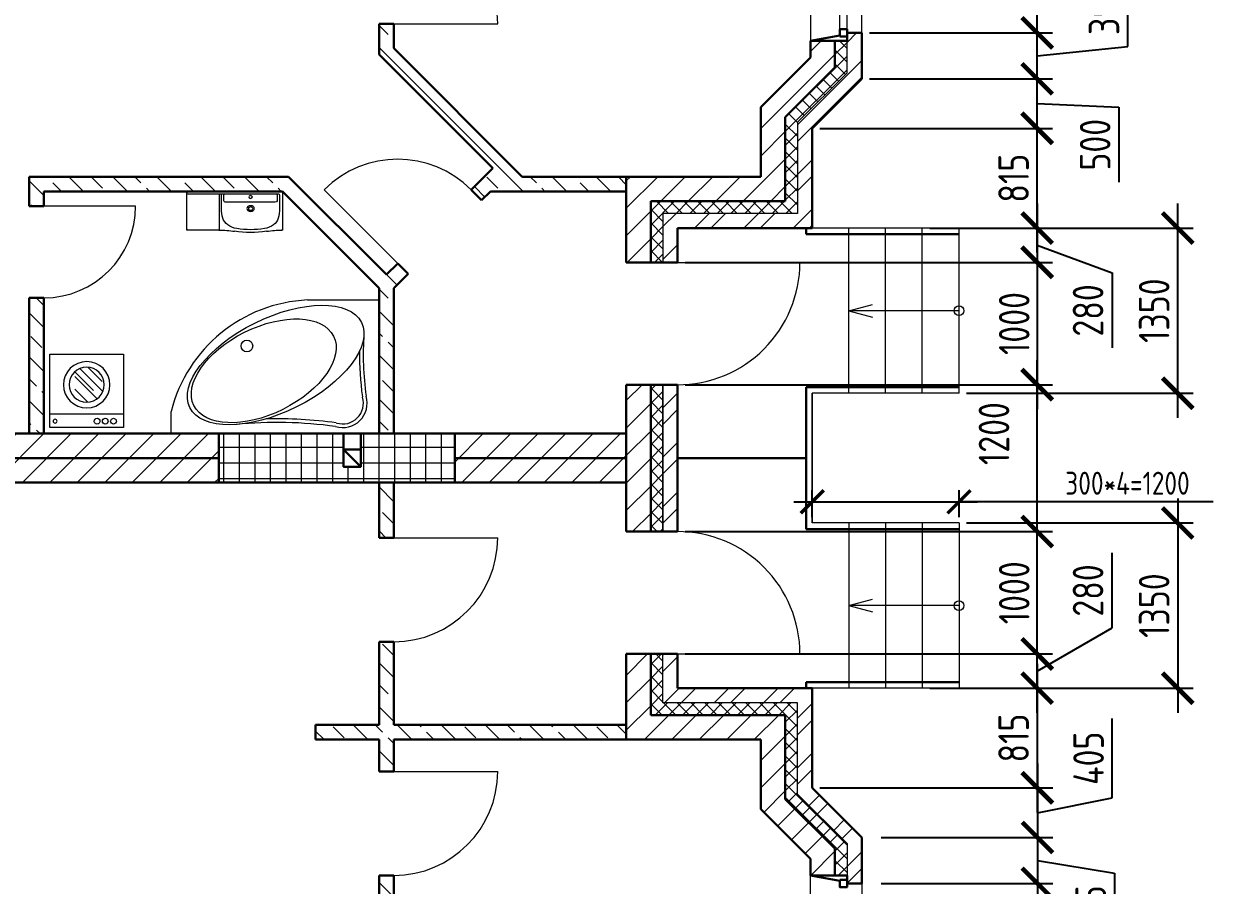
# Model space of a CAD drawing. Header units: millimetres. Extents: x -56498 to 234605, y -296269 to -29969.
# Drawn here: x 90058 to 99780, y -103400 to -96361 of the extents above; entities that cross this region are included whole.
import ezdxf

# ---------------------------------------------------------------- set-up
doc = ezdxf.new("R2010")
doc.units = ezdxf.units.MM
doc.header["$LTSCALE"] = 100
doc.header["$PDMODE"] = 35
for name, color, linetype, lineweight in [('0.3', 7, 'Continuous', 30), ('Розміри 0.09', 5, 'Continuous', 9), ('Сантехника', 3, 'Continuous', 25), ('Сантехніка 0.18', 92, 'Continuous', 18), ('Тонкі 0.18', 142, 'Continuous', 18), ('Штрихування 0.09', 253, 'Continuous', 9)]:
    doc.layers.add(name, color=color, linetype=linetype, lineweight=lineweight)
doc.styles.add('GOST 2.304', font='CS_Gost2304.shx')
doc.dimstyles.new('SPDS', dxfattribs={"dimscale": 100, "dimtxt": 2.5, "dimasz": 2.5, "dimexe": 1.25, "dimexo": 0.625, "dimtad": 1, "dimrnd": 0.001, "dimtxsty": 'GOST 2.304', "dimblk": 'ARCHTICK', "dimcen": 2.5, "dimdle": 2, "dimadec": 0, "dimazin": 2, "dimtfac": 0.75, "dimtmove": 1, "dimatfit": 3, "dimfxl": 0, "dimtolj": 1, "dimarcsym": 0})

# ---------------------------------------------------------------- blocks, each defined once
blk = doc.blocks.new('_ArchTick')
at = {"color": 0, "linetype": 'ByBlock', "const_width": 0.15}
blk.add_lwpolyline([(-0.5, -0.5), (0.5, 0.5)], dxfattribs=at)
blk = doc.blocks.new('*D81')
at = {"layer": 'Defpoints', "color": 0, "transparency": 16777216}
for p in [(97702.3, -100440.4), (97702.3, -101790.4), (99490.2, -101790.4)]:
    blk.add_point(p, dxfattribs=at)
at = {"layer": 'Розміри 0.09', "color": 0, "lineweight": -2, "transparency": 16777216}
for p, q in [((99490.2, -100240.4), (99490.2, -101990.4)), ((97764.8, -100440.4), (99615.2, -100440.4)), ((97764.8, -101790.4), (99615.2, -101790.4))]:
    blk.add_line(p, q, dxfattribs=at)
at = {"layer": 'Розміри 0.09', "color": 0, "lineweight": -2, "transparency": 16777216, "xscale": 250, "yscale": 250, "zscale": 250}
for p, rotation in [((99490.2, -100440.4), 90), ((99490.2, -101790.4), 270)]:
    blk.add_blockref('_ArchTick', p, dxfattribs=dict(at, rotation=rotation))
at = {"layer": 'Розміри 0.09', "color": 0, "transparency": 16777216, "insert": (99297.5, -101115.4), "char_height": 250, "attachment_point": 5, "rotation": 90, "style": 'GOST 2.304'}
blk.add_mtext('\\A1;1350', dxfattribs=at)
blk = doc.blocks.new('*D82')
at = {"layer": 'Defpoints', "color": 0, "transparency": 16777216}
for p in [(97002.3, -103385.4), (96907.3, -104835.4), (98343.4, -104835.4)]:
    blk.add_point(p, dxfattribs=at)
at = {"layer": 'Розміри 0.09', "color": 0, "lineweight": -2, "transparency": 16777216}
for p, q in [((98343.4, -103185.4), (98343.4, -105035.4)), ((97064.8, -103385.4), (98468.4, -103385.4)), ((96969.8, -104835.4), (98468.4, -104835.4))]:
    blk.add_line(p, q, dxfattribs=at)
at = {"layer": 'Розміри 0.09', "color": 0, "lineweight": -2, "transparency": 16777216, "xscale": 250, "yscale": 250, "zscale": 250}
for p, rotation in [((98343.4, -103385.4), 90), ((98343.4, -104835.4), 270)]:
    blk.add_blockref('_ArchTick', p, dxfattribs=dict(at, rotation=rotation))
at = {"layer": 'Розміри 0.09', "color": 0, "transparency": 16777216, "insert": (98150.7, -104110.4), "char_height": 250, "attachment_point": 5, "rotation": 90, "style": 'GOST 2.304'}
blk.add_mtext('\\A1;1450', dxfattribs=at)
blk = doc.blocks.new('*D83')
at = {"layer": 'Defpoints', "color": 0, "transparency": 16777216}
for p in [(97402.3, -101790.4), (96502.3, -102605.4), (98341.3, -102605.4)]:
    blk.add_point(p, dxfattribs=at)
at = {"layer": 'Розміри 0.09', "color": 0, "lineweight": -2, "transparency": 16777216}
for p, q in [((98341.3, -101590.4), (98341.3, -102805.4)), ((97464.8, -101790.4), (98466.3, -101790.4)), ((96564.8, -102605.4), (98466.3, -102605.4))]:
    blk.add_line(p, q, dxfattribs=at)
at = {"layer": 'Розміри 0.09', "color": 0, "lineweight": -2, "transparency": 16777216, "xscale": 250, "yscale": 250, "zscale": 250}
for p, rotation in [((98341.3, -101790.4), 90), ((98341.3, -102605.4), 270)]:
    blk.add_blockref('_ArchTick', p, dxfattribs=dict(at, rotation=rotation))
at = {"layer": 'Розміри 0.09', "color": 0, "transparency": 16777216, "insert": (98148.6, -102197.9), "char_height": 250, "attachment_point": 5, "rotation": 90, "style": 'GOST 2.304'}
blk.add_mtext('\\A1;815', dxfattribs=at)
blk = doc.blocks.new('*D84')
at = {"layer": 'Defpoints', "color": 0, "transparency": 16777216}
for p in [(96502.3, -102605.4), (97002.3, -103010.4), (98343.4, -103010.4)]:
    blk.add_point(p, dxfattribs=at)
at = {"layer": 'Розміри 0.09', "color": 0, "lineweight": -2, "transparency": 16777216}
for p, q in [((98954.3, -102687), (98954.3, -102039.2)), ((98343.4, -102405.4), (98343.4, -103210.4)), ((96564.8, -102605.4), (98468.4, -102605.4)), ((98343.4, -102807.9), (98954.3, -102687)), ((97064.8, -103010.4), (98468.4, -103010.4))]:
    blk.add_line(p, q, dxfattribs=at)
at = {"layer": 'Розміри 0.09', "color": 0, "lineweight": -2, "transparency": 16777216, "xscale": 250, "yscale": 250, "zscale": 250}
for p, rotation in [((98343.4, -102605.4), 90), ((98343.4, -103010.4), 270)]:
    blk.add_blockref('_ArchTick', p, dxfattribs=dict(at, rotation=rotation))
at = {"layer": 'Розміри 0.09', "color": 0, "transparency": 16777216, "insert": (98761.6, -102363.1), "char_height": 250, "attachment_point": 5, "rotation": 90, "style": 'GOST 2.304'}
blk.add_mtext('\\A1;405', dxfattribs=at)
blk = doc.blocks.new('*D85')
at = {"layer": 'Defpoints', "color": 0, "transparency": 16777216}
for p in [(97002.3, -103010.4), (97002.3, -103385.4), (98343.4, -103385.4)]:
    blk.add_point(p, dxfattribs=at)
at = {"layer": 'Розміри 0.09', "color": 0, "lineweight": -2, "transparency": 16777216}
for p, q in [((98343.4, -102810.4), (98343.4, -103585.4)), ((97064.8, -103010.4), (98468.4, -103010.4)), ((98343.4, -103197.9), (98972.2, -103301.1)), ((98972.2, -103301.1), (98972.2, -103930.3)), ((97064.8, -103385.4), (98468.4, -103385.4))]:
    blk.add_line(p, q, dxfattribs=at)
at = {"layer": 'Розміри 0.09', "color": 0, "lineweight": -2, "transparency": 16777216, "xscale": 250, "yscale": 250, "zscale": 250}
for p, rotation in [((98343.4, -103010.4), 90), ((98343.4, -103385.4), 270)]:
    blk.add_blockref('_ArchTick', p, dxfattribs=dict(at, rotation=rotation))
at = {"layer": 'Розміри 0.09', "color": 0, "transparency": 16777216, "insert": (98779.5, -103615.7), "char_height": 250, "attachment_point": 5, "rotation": 90, "style": 'GOST 2.304'}
blk.add_mtext('\\A1;375', dxfattribs=at)
blk = doc.blocks.new('*D90')
at = {"layer": 'Defpoints', "color": 0, "transparency": 16777216}
for p in [(95402.3, -101510.4), (98341.3, -101510.4), (97402.3, -101790.4)]:
    blk.add_point(p, dxfattribs=at)
at = {"layer": 'Розміри 0.09', "color": 0, "lineweight": -2, "transparency": 16777216}
for p, q in [((98954.3, -101298), (98954.3, -100685.5)), ((98341.3, -101650.4), (98954.3, -101298)), ((98341.3, -101990.4), (98341.3, -101310.4)), ((95464.8, -101510.4), (98466.3, -101510.4)), ((97464.8, -101790.4), (98466.3, -101790.4))]:
    blk.add_line(p, q, dxfattribs=at)
at = {"layer": 'Розміри 0.09', "color": 0, "lineweight": -2, "transparency": 16777216, "xscale": 250, "yscale": 250, "zscale": 250}
for p, rotation in [((98341.3, -101510.4), 90), ((98341.3, -101790.4), 270)]:
    blk.add_blockref('_ArchTick', p, dxfattribs=dict(at, rotation=rotation))
at = {"layer": 'Розміри 0.09', "color": 0, "transparency": 16777216, "insert": (98757.1, -100991.7), "char_height": 250, "attachment_point": 5, "rotation": 90, "style": 'GOST 2.304'}
blk.add_mtext('\\A1;280', dxfattribs=at)
blk = doc.blocks.new('*D91')
at = {"layer": 'Defpoints', "color": 0, "transparency": 16777216}
for p in [(95402.3, -100510.4), (98341.3, -100510.4), (95402.3, -101510.4)]:
    blk.add_point(p, dxfattribs=at)
at = {"layer": 'Розміри 0.09', "color": 0, "lineweight": -2, "transparency": 16777216}
for p, q in [((98341.3, -101710.4), (98341.3, -100310.4)), ((95464.8, -100510.4), (98466.3, -100510.4)), ((95464.8, -101510.4), (98466.3, -101510.4))]:
    blk.add_line(p, q, dxfattribs=at)
at = {"layer": 'Розміри 0.09', "color": 0, "lineweight": -2, "transparency": 16777216, "xscale": 250, "yscale": 250, "zscale": 250}
for p, rotation in [((98341.3, -100510.4), 90), ((98341.3, -101510.4), 270)]:
    blk.add_blockref('_ArchTick', p, dxfattribs=dict(at, rotation=rotation))
at = {"layer": 'Розміри 0.09', "color": 0, "transparency": 16777216, "insert": (98153.8, -101010.4), "char_height": 250, "attachment_point": 5, "rotation": 90, "style": 'GOST 2.304'}
blk.add_mtext('\\A1;1000', dxfattribs=at)
blk = doc.blocks.new('*D92')
at = {"layer": 'Defpoints', "color": 0, "transparency": 16777216}
for p in [(95402.3, -99310.4), (98341.3, -99310.4), (95402.3, -100510.4)]:
    blk.add_point(p, dxfattribs=at)
at = {"layer": 'Розміри 0.09', "color": 0, "lineweight": -2, "transparency": 16777216}
for p, q in [((98341.3, -100710.4), (98341.3, -99110.4)), ((95464.8, -99310.4), (98466.3, -99310.4)), ((95464.8, -100510.4), (98466.3, -100510.4))]:
    blk.add_line(p, q, dxfattribs=at)
at = {"layer": 'Розміри 0.09', "color": 0, "lineweight": -2, "transparency": 16777216, "xscale": 250, "yscale": 250, "zscale": 250}
for p, rotation in [((98341.3, -99310.4), 90), ((98341.3, -100510.4), 270)]:
    blk.add_blockref('_ArchTick', p, dxfattribs=dict(at, rotation=rotation))
at = {"layer": 'Розміри 0.09', "color": 0, "transparency": 16777216, "insert": (97988.4, -99709.9), "char_height": 250, "attachment_point": 5, "rotation": 90, "style": 'GOST 2.304'}
blk.add_mtext('\\A1;1200', dxfattribs=at)
blk = doc.blocks.new('*D93')
at = {"layer": 'Defpoints', "color": 0, "transparency": 16777216}
for p in [(97702.3, -100267.1), (96502.3, -100440.4), (97702.3, -100440.4)]:
    blk.add_point(p, dxfattribs=at)
at = {"layer": 'Розміри 0.09', "color": 0, "lineweight": -2, "transparency": 16777216}
for p, q in [((96502.3, -100393.5), (96502.3, -100173.4)), ((97702.3, -100393.5), (97702.3, -100173.4)), ((96352.3, -100267.1), (97852.3, -100267.1)), ((99780.1, -100267.1), (97702.3, -100267.1))]:
    blk.add_line(p, q, dxfattribs=at)
at = {"layer": 'Розміри 0.09', "color": 0, "lineweight": -2, "transparency": 16777216, "xscale": 187.5, "yscale": 187.5, "zscale": 187.5, "rotation": 180}
blk.add_blockref('_ArchTick', (96502.3, -100267.1), dxfattribs=at)
at = {"layer": 'Розміри 0.09', "color": 0, "lineweight": -2, "transparency": 16777216, "xscale": 187.5, "yscale": 187.5, "zscale": 187.5}
blk.add_blockref('_ArchTick', (97702.3, -100267.1), dxfattribs=at)
at = {"layer": 'Розміри 0.09', "color": 0, "transparency": 16777216, "insert": (99079.4, -100115.3), "char_height": 187.5, "attachment_point": 5, "style": 'GOST 2.304'}
blk.add_mtext('\\A1;300*4=1200', dxfattribs=at)
blk = doc.blocks.new('*D94')
at = {"layer": 'Defpoints', "color": 0, "transparency": 16777216}
for p in [(97702.3, -98030.4), (99490.2, -98030.4), (97702.3, -99380.4)]:
    blk.add_point(p, dxfattribs=at)
at = {"layer": 'Розміри 0.09', "color": 0, "lineweight": -2, "transparency": 16777216}
for p, q in [((99490.2, -99580.4), (99490.2, -97830.4)), ((97764.8, -98030.4), (99615.2, -98030.4)), ((97764.8, -99380.4), (99615.2, -99380.4))]:
    blk.add_line(p, q, dxfattribs=at)
at = {"layer": 'Розміри 0.09', "color": 0, "lineweight": -2, "transparency": 16777216, "xscale": 250, "yscale": 250, "zscale": 250}
for p, rotation in [((99490.2, -98030.4), 90), ((99490.2, -99380.4), 270)]:
    blk.add_blockref('_ArchTick', p, dxfattribs=dict(at, rotation=rotation))
at = {"layer": 'Розміри 0.09', "color": 0, "transparency": 16777216, "insert": (99297.5, -98705.4), "char_height": 250, "attachment_point": 5, "rotation": 90, "style": 'GOST 2.304'}
blk.add_mtext('\\A1;1350', dxfattribs=at)
blk = doc.blocks.new('*D95')
at = {"layer": 'Defpoints', "color": 0, "transparency": 16777216}
for p in [(96907.3, -94985.4), (98341.3, -94985.4), (96907.3, -96435.4)]:
    blk.add_point(p, dxfattribs=at)
at = {"layer": 'Розміри 0.09', "color": 0, "lineweight": -2, "transparency": 16777216}
for p, q in [((98341.3, -96635.4), (98341.3, -94785.4)), ((96969.8, -94985.4), (98466.3, -94985.4)), ((96969.8, -96435.4), (98466.3, -96435.4))]:
    blk.add_line(p, q, dxfattribs=at)
at = {"layer": 'Розміри 0.09', "color": 0, "lineweight": -2, "transparency": 16777216, "xscale": 250, "yscale": 250, "zscale": 250}
for p, rotation in [((98341.3, -94985.4), 90), ((98341.3, -96435.4), 270)]:
    blk.add_blockref('_ArchTick', p, dxfattribs=dict(at, rotation=rotation))
at = {"layer": 'Розміри 0.09', "color": 0, "transparency": 16777216, "insert": (98148.6, -95710.4), "char_height": 250, "attachment_point": 5, "rotation": 90, "style": 'GOST 2.304'}
blk.add_mtext('\\A1;1450', dxfattribs=at)
blk = doc.blocks.new('*D96')
at = {"layer": 'Defpoints', "color": 0, "transparency": 16777216}
for p in [(96502.3, -97215.3), (98341.3, -97215.3), (97402.3, -98030.4)]:
    blk.add_point(p, dxfattribs=at)
at = {"layer": 'Розміри 0.09', "color": 0, "lineweight": -2, "transparency": 16777216}
for p, q in [((98341.3, -98230.4), (98341.3, -97015.3)), ((96564.8, -97215.3), (98466.3, -97215.3)), ((97464.8, -98030.4), (98466.3, -98030.4))]:
    blk.add_line(p, q, dxfattribs=at)
at = {"layer": 'Розміри 0.09', "color": 0, "lineweight": -2, "transparency": 16777216, "xscale": 250, "yscale": 250, "zscale": 250}
for p, rotation in [((98341.3, -97215.3), 90), ((98341.3, -98030.4), 270)]:
    blk.add_blockref('_ArchTick', p, dxfattribs=dict(at, rotation=rotation))
at = {"layer": 'Розміри 0.09', "color": 0, "transparency": 16777216, "insert": (98148.6, -97622.8), "char_height": 250, "attachment_point": 5, "rotation": 90, "style": 'GOST 2.304'}
blk.add_mtext('\\A1;815', dxfattribs=at)
blk = doc.blocks.new('*D97')
at = {"layer": 'Defpoints', "color": 0, "transparency": 16777216}
for p in [(96907.3, -96810.3), (98341.3, -96810.3), (96502.3, -97215.3)]:
    blk.add_point(p, dxfattribs=at)
at = {"layer": 'Розміри 0.09', "color": 0, "lineweight": -2, "transparency": 16777216}
for p, q in [((98341.3, -97415.3), (98341.3, -96610.3)), ((96969.8, -96810.3), (98466.3, -96810.3)), ((98341.3, -97012.8), (99008, -97042.9)), ((99008, -97042.9), (99008, -97655.4)), ((96564.8, -97215.3), (98466.3, -97215.3))]:
    blk.add_line(p, q, dxfattribs=at)
at = {"layer": 'Розміри 0.09', "color": 0, "lineweight": -2, "transparency": 16777216, "xscale": 250, "yscale": 250, "zscale": 250}
for p, rotation in [((98341.3, -96810.3), 90), ((98341.3, -97215.3), 270)]:
    blk.add_blockref('_ArchTick', p, dxfattribs=dict(at, rotation=rotation))
at = {"layer": 'Розміри 0.09', "color": 0, "transparency": 16777216, "insert": (98815.3, -97349.2), "char_height": 250, "attachment_point": 5, "rotation": 90, "style": 'GOST 2.304'}
blk.add_mtext('\\A1;500', dxfattribs=at)
blk = doc.blocks.new('*D98')
at = {"layer": 'Defpoints', "color": 0, "transparency": 16777216}
for p in [(96907.3, -96435.4), (98341.3, -96435.4), (96907.3, -96810.3)]:
    blk.add_point(p, dxfattribs=at)
at = {"layer": 'Розміри 0.09', "color": 0, "lineweight": -2, "transparency": 16777216}
for p, q in [((99082.5, -96545.1), (99082.5, -95932.6)), ((98341.3, -97010.3), (98341.3, -96235.4)), ((96969.8, -96435.4), (98466.3, -96435.4)), ((98341.3, -96622.8), (99082.5, -96545.1)), ((96969.8, -96810.3), (98466.3, -96810.3))]:
    blk.add_line(p, q, dxfattribs=at)
at = {"layer": 'Розміри 0.09', "color": 0, "lineweight": -2, "transparency": 16777216, "xscale": 250, "yscale": 250, "zscale": 250}
for p, rotation in [((98341.3, -96435.4), 90), ((98341.3, -96810.3), 270)]:
    blk.add_blockref('_ArchTick', p, dxfattribs=dict(at, rotation=rotation))
at = {"layer": 'Розміри 0.09', "color": 0, "transparency": 16777216, "insert": (98887.8, -96238.8), "char_height": 250, "attachment_point": 5, "rotation": 90, "style": 'GOST 2.304'}
blk.add_mtext('\\A1;390', dxfattribs=at)
blk = doc.blocks.new('*D103')
at = {"layer": 'Defpoints', "color": 0, "transparency": 16777216}
for p in [(97402.3, -98030.4), (95402.3, -98310.4), (98341.3, -98310.4)]:
    blk.add_point(p, dxfattribs=at)
at = {"layer": 'Розміри 0.09', "color": 0, "lineweight": -2, "transparency": 16777216}
for p, q in [((98341.3, -97830.4), (98341.3, -98510.4)), ((97464.8, -98030.4), (98466.3, -98030.4)), ((98341.3, -98170.4), (98954.3, -98396.8)), ((95464.8, -98310.4), (98466.3, -98310.4)), ((98954.3, -98396.8), (98954.3, -99009.3))]:
    blk.add_line(p, q, dxfattribs=at)
at = {"layer": 'Розміри 0.09', "color": 0, "lineweight": -2, "transparency": 16777216, "xscale": 250, "yscale": 250, "zscale": 250}
for p, rotation in [((98341.3, -98030.4), 90), ((98341.3, -98310.4), 270)]:
    blk.add_blockref('_ArchTick', p, dxfattribs=dict(at, rotation=rotation))
at = {"layer": 'Розміри 0.09', "color": 0, "transparency": 16777216, "insert": (98757.1, -98703.1), "char_height": 250, "attachment_point": 5, "rotation": 90, "style": 'GOST 2.304'}
blk.add_mtext('\\A1;280', dxfattribs=at)
blk = doc.blocks.new('*D104')
at = {"layer": 'Defpoints', "color": 0, "transparency": 16777216}
for p in [(95402.3, -98310.4), (95402.3, -99310.4), (98341.3, -99310.4)]:
    blk.add_point(p, dxfattribs=at)
at = {"layer": 'Розміри 0.09', "color": 0, "lineweight": -2, "transparency": 16777216}
for p, q in [((98341.3, -98110.4), (98341.3, -99510.4)), ((95464.8, -98310.4), (98466.3, -98310.4)), ((95464.8, -99310.4), (98466.3, -99310.4))]:
    blk.add_line(p, q, dxfattribs=at)
at = {"layer": 'Розміри 0.09', "color": 0, "lineweight": -2, "transparency": 16777216, "xscale": 250, "yscale": 250, "zscale": 250}
for p, rotation in [((98341.3, -98310.4), 90), ((98341.3, -99310.4), 270)]:
    blk.add_blockref('_ArchTick', p, dxfattribs=dict(at, rotation=rotation))
at = {"layer": 'Розміри 0.09', "color": 0, "transparency": 16777216, "insert": (98153.8, -98810.4), "char_height": 250, "attachment_point": 5, "rotation": 90, "style": 'GOST 2.304'}
blk.add_mtext('\\A1;1000', dxfattribs=at)
blk = doc.blocks.new('s_riho')
for p, q in [((0, 1400), (0, 0)), ((0, 1400), (150, 1400)), ((900, 481.2), (900, 0)), ((0, 0), (900, 0))]:
    blk.add_line(p, q)
blk.add_circle((590, 890), 39.5)
for centre, radius, start, end in [((-94.5, 435), 995.5, 2.66113, 75.7857), ((-2691.1, 682.6), 2766.5, 351.90597, 5.80621), ((-2691.1, 682.6), 2791.5, 351.90597, 1.5857), ((204.5, 244.6), 164, 162.7961, 286.89884), ((204.5, 244.6), 139, 162.7961, 286.89884), ((529.8, -1945), 2076.6, 89.24614, 97.77654), ((529.8, -1945), 2051.6, 86.02724, 97.77654)]:
    blk.add_arc(centre, radius, start, end)
for centre, major_axis, ratio in [((462.1, 696), (287.1, -577.6), 0.488372), ((422.9, 776.3), (233.7, -470.1), 0.552381)]:
    blk.add_ellipse(centre, major_axis=major_axis, ratio=ratio)
blk = doc.blocks.new('s_09')
at = {"color": 0, "lineweight": 0}
for p, q in [((-389, -0.2), (389, 0.2)), ((-389, -0.2), (389, 0.2)), ((-391, -311.7), (-391.2, -1.9)), ((-391, -311.7), (-391.2, -1.9)), ((-386.8, -17.8), (359, -17.4)), ((-126, -17.7), (-125.9, -309.9)), ((-106.8, -137.1), (-106.9, -24.2)), ((-86.9, -73.7), (-86.9, -24.2)), ((332.1, -85.1), (-71.2, -85.4)), ((347.7, -23.9), (347.8, -73.4)), ((367.7, -23.9), (367.8, -136.8)), ((391.2, -1.4), (391.4, -311.3)), ((391.2, -1.4), (391.4, -311.3)), ((-130.2, -313.2), (-388.8, -313.3)), ((-130.2, -313.2), (-388.8, -313.3))]:
    blk.add_line(p, q, dxfattribs=at)
at = {"color": 0, "lineweight": 0, "extrusion": (0, 0, -1)}
for centre, major_axis, start_param, end_param in [((-389, -1.9), (2.17, 0), 3.141593, 4.712389), ((-389, -1.9), (2.17, 0), 3.141593, 4.712389), ((-384.7, -5.1), (2.17, 0), 3.141593, 4.712389), ((-98.2, -24.2), (8.69, 0.01), 3.141593, 4.712389), ((-95.6, -24.2), (8.69, 0.01), -1.570796, 0), ((-71.2, -73.6), (15.6, 0), 1.570796, 3.141593), ((130.4, -42.3), (15.2, 0), 3.141593, 9.424778), ((332.1, -73.4), (15.6, 0), 0, 1.570796), ((356.4, -23.9), (8.69, 0.01), 3.141593, 4.712389), ((359, -23.9), (8.69, 0.01), 4.712389, 6.283185), ((393.2, -136.8), (500, 0.3), 2.930161, 3.141593), ((130.5, -136.9), (30.4, 0), 3.141593, 9.424778), ((130.5, -136.9), (17.4, 0), 3.141593, 9.424778), ((-132.2, -137.1), (500, 0.3), 0, 0.211432), ((48.2, -192.5), (147.2, 0.1), 1.78252, 2.930161), ((212.8, -192.4), (147.2, 0.1), 0.211432, 1.359073), ((-388.8, -311.7), (2.17, 0), 1.570796, 3.141593), ((-388.8, -311.7), (2.17, 0), 1.570796, 3.141593), ((-384.5, -308.5), (2.17, 0), 1.570796, 3.141593), ((-129.9, -807.3), (658.5, 0.4), -1.570796, -1.371459), ((-129.9, -807.3), (658.5, 0.4), -1.570796, -1.371459), ((130.3, 161.5), (658.5, 0.4), 1.371459, 1.770134), ((130.3, 161.5), (658.5, 0.4), 1.371459, 1.770134), ((130.3, 94.8), (538.7, 0.3), 1.359073, 1.78252), ((391.7, -807), (658.5, 0.4), 4.513052, 4.7091), ((391.7, -807), (658.5, 0.4), 4.513052, 4.7091), ((384.9, -308), (2.17, 0), 0, 1.560992), ((389.2, -311.3), (2.17, 0), 0, 1.567507), ((389.2, -311.3), (2.17, 0), 0, 1.567507)]:
    blk.add_ellipse(centre, major_axis=major_axis, ratio=0.750374, start_param=start_param, end_param=end_param, dxfattribs=at)
blk = doc.blocks.new('s_50')
at = {"ltscale": 600}
for p, q in [((600, 0), (0, 0)), ((0, 0), (0, -600)), ((491.2, -600), (491.2, 0)), ((600, -600), (600, 0)), ((305.3, -431.8), (118.2, -244.8)), ((296.9, -355.6), (144.7, -203.4)), ((364.8, -385.3), (183.3, -203.8)), ((392.7, -309.3), (287.1, -203.7)), ((224.8, -425.7), (107.4, -308.2)), ((0, -600), (600, -600))]:
    blk.add_line(p, q, dxfattribs=at)
for centre, major_axis, start_param, end_param in [((548, -41.6), (11.2, 11.2), 5.497787, 11.780972), ((250.1, -300), (134, 134), 5.497787, 11.780972), ((250.1, -300), (101.1, 101.1), 5.497787, 11.780972), ((548, -384.8), (-16.6, 16.6), -0.785398, 2.356194), ((548, -384.8), (-16.6, 16.6), 2.356194, 5.497787), ((548, -452.1), (-16.6, 16.6), -0.785398, 2.356194), ((548, -452.1), (16.6, 16.6), 3.926991, 7.068583), ((548, -519.4), (16.6, 16.6), 0.785398, 3.926991), ((548, -519.4), (16.6, 16.6), 3.926991, 7.068583)]:
    blk.add_ellipse(centre, major_axis=major_axis, ratio=1, start_param=start_param, end_param=end_param, dxfattribs=at)

msp = doc.modelspace()

# ---------------------------------------------------------------- hatches: boundary and pattern name
at = {"layer": 'Штрихування 0.09'}
h = msp.add_hatch(dxfattribs=at)
h.set_pattern_fill('ANSI33', color=256, scale=40, angle=90, style=0)
h.paths.add_polyline_path([(93082.289, -93810.359), (92962.289, -93810.359), (92962.289, -95510.876), (93082.289, -95510.876)])
h.paths.add_polyline_path([(93082.289, -96561.17), (93082.289, -96360.876), (92962.289, -96360.876), (92962.289, -96610.876), (93892.03, -97540.617), (93715.254, -97717.394), (93800.107, -97802.247), (93871.995, -97730.359), (94982.29, -97730.359), (94982.29, -97610.359), (94131.477, -97610.359)])
h = msp.add_hatch(dxfattribs=at)
h.set_pattern_fill('ANSI32', color=256, scale=30, style=0)
h.paths.add_polyline_path([(95282.29, -98310.359), (95402.29, -98310.359), (95402.29, -98030.359), (96502.29, -98030.359), (96502.29, -97215.32), (96907.284, -96810.318), (96907.284, -96435.359), (96787.284, -96435.359), (96787.284, -96760.613), (96382.29, -97165.615), (96382.29, -97910.359), (95282.29, -97910.359)])
h = msp.add_hatch(dxfattribs=at)
h.set_pattern_fill('ANSI31', color=256, scale=50, style=0)
h.paths.add_polyline_path([(94982.29, -98310.359), (95182.29, -98310.359), (95182.29, -97810.359), (96282.29, -97810.359), (96282.29, -97124.194), (96687.284, -96719.192), (96687.284, -96500.359), (96487.284, -96500.359), (96487.284, -96636.349), (96082.29, -97041.351), (96082.29, -97610.359), (94982.29, -97610.359)])
h = msp.add_hatch(dxfattribs=at)
h.set_pattern_fill('ANSI37', color=256, scale=25, style=0)
h.paths.add_polyline_path([(95182.29, -98310.359), (95282.29, -98310.359), (95282.29, -97910.359), (96382.29, -97910.359), (96382.29, -97165.615), (96787.284, -96760.613), (96787.284, -96500.359), (96687.284, -96500.359), (96687.284, -96719.192), (96282.29, -97124.194), (96282.29, -97810.359), (95182.29, -97810.359)])
h = msp.add_hatch(dxfattribs=at)
h.set_pattern_fill('ANSI33', color=256, scale=40, angle=90, style=0)
h.paths.add_polyline_path([(92222.289, -97610.359), (90102.29, -97610.359), (90102.29, -97850.359), (90222.29, -97850.359), (90222.29, -97730.359), (92172.583, -97730.359), (92962.289, -98520.064), (92962.289, -99710.359), (93082.289, -99710.359), (93082.289, -98520.064), (93199.066, -98403.288), (93114.213, -98318.435), (93022.289, -98410.359)])
h.paths.add_polyline_path([(90222.29, -98600.359), (90102.29, -98600.359), (90102.29, -99710.359), (90222.29, -99710.359)], flags=17)
h = msp.add_hatch(dxfattribs=at)
h.set_pattern_fill('ANSI31', color=256, scale=50, style=0)
h.paths.add_polyline_path([(85582.29, -97720.359), (85382.29, -97720.359), (85382.29, -98540.359), (85382.29, -98810.359), (85382.29, -99710.359), (84482.29, -99710.359), (84212.29, -99710.359), (83942.29, -99710.359), (83672.29, -99710.359), (83402.29, -99710.359), (83132.29, -99710.359), (82862.29, -99710.359), (81462.29, -99710.359), (81462.29, -99910.359), (85582.29, -99910.359)])
h.paths.add_polyline_path([(85582.29, -99910.359), (81462.29, -99910.359), (81462.29, -100110.359), (85382.29, -100110.359), (85382.29, -101010.359), (85382.29, -101280.359), (85382.29, -102100.329), (85582.29, -102100.329)])
h.paths.add_polyline_path([(91652.29, -99910.359), (91652.29, -99710.359), (85782.29, -99710.359), (85782.29, -97720.359), (85582.29, -97720.359), (85582.29, -99910.359)])
h.paths.add_polyline_path([(91652.29, -100110.359), (91652.29, -99910.359), (85582.29, -99910.359), (85582.29, -102100.329), (85782.29, -102100.329), (85782.29, -100110.359)])
h = msp.add_hatch(dxfattribs=at)
h.set_pattern_fill('ANSI32', color=256, scale=30, style=0)
h.paths.add_polyline_path([(95402.29, -99260.359), (95282.29, -99260.359), (95282.29, -100560.359), (95402.29, -100560.359)])
h = msp.add_hatch(dxfattribs=at)
h.set_pattern_fill('ANSI31', color=256, scale=50, style=0)
h.paths.add_polyline_path([(94982.29, -100510.359), (95182.29, -100510.359), (95182.29, -99310.359), (94982.29, -99310.359)])
h = msp.add_hatch(dxfattribs=at)
h.set_pattern_fill('ANSI37', color=256, scale=25, style=0)
h.paths.add_polyline_path([(95182.29, -100510.359), (95282.29, -100510.359), (95282.29, -99310.359), (95182.29, -99310.359)])
h = msp.add_hatch(dxfattribs=at)
h.set_pattern_fill('NET', color=256, scale=40, style=0)
h.paths.add_polyline_path([(91902.29, -99710.359), (91652.29, -99710.359), (91652.29, -99910.359), (91902.29, -99910.359)])
h.paths.add_polyline_path([(91902.29, -99910.359), (91652.29, -99910.359), (91652.29, -100110.359), (91902.29, -100110.359)])
h.paths.add_polyline_path([(93582.29, -99710.359), (92812.29, -99710.359), (92812.29, -99840.359), (92812.29, -99980.359), (92672.29, -99980.359), (92672.29, -99840.359), (92672.29, -99710.359), (91902.29, -99710.359), (91902.29, -100110.359), (93582.29, -100110.359)])
h = msp.add_hatch(dxfattribs=at)
h.set_pattern_fill('ANSI31', color=256, scale=50, style=0)
h.paths.add_polyline_path([(94982.29, -99710.359), (93582.29, -99710.359), (93582.29, -99910.359), (94982.29, -99910.359)])
h.paths.add_polyline_path([(94982.29, -99910.359), (93582.29, -99910.359), (93582.29, -100110.359), (94982.29, -100110.359)])
h = msp.add_hatch(dxfattribs=at)
h.set_pattern_fill('ANSI33', color=256, scale=40, angle=90, style=0)
h.paths.add_polyline_path([(93082.289, -100110.359), (92962.289, -100110.359), (92962.289, -100560.359), (93082.289, -100560.359)])
h = msp.add_hatch(dxfattribs=at)
h.set_pattern_fill('ANSI33', color=256, scale=40, angle=90, style=0)
h.paths.add_polyline_path([(94982.29, -102090.359), (93082.289, -102090.359), (93082.289, -101410.359), (92962.289, -101410.359), (92962.289, -102090.359), (92442.289, -102090.359), (92442.289, -102210.359), (92962.289, -102210.359), (92962.289, -102470.359), (93082.289, -102470.359), (93082.289, -102210.359), (94982.29, -102210.359)])
h = msp.add_hatch(dxfattribs=at)
h.set_pattern_fill('ANSI31', color=256, scale=50, style=0)
h.paths.add_polyline_path([(95182.29, -101510.359), (94982.29, -101510.359), (94982.29, -102210.359), (96082.29, -102210.359), (96082.29, -102779.366), (96487.284, -103184.368), (96487.284, -103320.359), (96687.284, -103320.359), (96687.284, -103101.526), (96282.29, -102696.524), (96282.29, -102010.359), (95182.29, -102010.359)])
h = msp.add_hatch(dxfattribs=at)
h.set_pattern_fill('ANSI37', color=256, scale=25, style=0)
h.paths.add_polyline_path([(95282.29, -101510.359), (95182.29, -101510.359), (95182.29, -102010.359), (96282.29, -102010.359), (96282.29, -102696.524), (96687.284, -103101.526), (96687.284, -103320.359), (96787.284, -103320.359), (96787.284, -103060.104), (96382.29, -102655.102), (96382.29, -101910.359), (95282.29, -101910.359)])
h = msp.add_hatch(dxfattribs=at)
h.set_pattern_fill('ANSI32', color=256, scale=30, style=0)
h.paths.add_polyline_path([(95402.29, -101510.359), (95282.29, -101510.359), (95282.29, -101910.359), (96382.29, -101910.359), (96382.29, -102655.102), (96787.284, -103060.104), (96787.284, -103385.359), (96907.284, -103385.359), (96907.284, -103010.399), (96502.29, -102605.397), (96502.29, -101790.359), (95402.29, -101790.359)])
h = msp.add_hatch(dxfattribs=at)
h.set_pattern_fill('ANSI33', color=256, scale=40, angle=90, style=0)
h.paths.add_polyline_path([(93082.289, -103320.359), (92962.289, -103320.359), (92962.289, -106010.359), (93082.289, -106010.359)])

# ---------------------------------------------------------------- linework, layer by layer
at = {"layer": '0.3'}
for p, q in [((93082.289, -96360.876), (92962.289, -96360.876)), ((92962.289, -96360.876), (92962.289, -96610.876)), ((93082.289, -96360.876), (93082.289, -96561.17)), ((96907.284, -96435.359), (96787.284, -96435.359)), ((96787.284, -96500.359), (96787.284, -96435.359)), ((96907.284, -96810.318), (96907.284, -96435.359)), ((96727.284, -96455.359), (96487.284, -96500.359)), ((96487.284, -96636.349), (96487.284, -96500.359)), ((96487.284, -96500.359), (96787.284, -96500.359)), ((96687.284, -96719.192), (96687.284, -96500.359)), ((93892.03, -97540.617), (92962.289, -96610.876)), ((94131.477, -97610.359), (93082.289, -96561.17)), ((96082.29, -97041.351), (96487.284, -96636.349)), ((96282.29, -97124.194), (96687.284, -96719.192)), ((96502.29, -97215.32), (96907.284, -96810.318)), ((96082.29, -97041.351), (96082.29, -97610.359)), ((96282.29, -97124.194), (96282.29, -97810.359)), ((96502.29, -97215.32), (96502.29, -98030.359)), ((93715.254, -97717.394), (93892.03, -97540.617)), ((90102.29, -97610.359), (92222.289, -97610.359)), ((90102.29, -97610.359), (90102.29, -97850.359)), ((93022.289, -98410.359), (92222.289, -97610.359)), ((94131.477, -97610.359), (94982.29, -97610.359)), ((96082.29, -97610.359), (94982.29, -97610.359)), ((94982.29, -97610.359), (94982.29, -98310.359)), ((90222.29, -97730.359), (92172.583, -97730.359)), ((90222.29, -97730.359), (90222.29, -97850.359)), ((92962.289, -98520.064), (92172.583, -97730.359)), ((93715.254, -97717.394), (93800.107, -97802.247)), ((93800.107, -97802.247), (93871.995, -97730.359)), ((93871.995, -97730.359), (94982.29, -97730.359)), ((90102.29, -97850.359), (90222.29, -97850.359)), ((96282.29, -97810.359), (95182.29, -97810.359)), ((95182.29, -97810.359), (95182.29, -98310.359)), ((96502.29, -98030.359), (95402.29, -98030.359)), ((95402.29, -98030.359), (95402.29, -98310.359)), ((96452.29, -98080.359), (96452.29, -98030.359)), ((97702.29, -98080.359), (96452.29, -98080.359)), ((93022.289, -98410.359), (93114.213, -98318.435)), ((93114.213, -98318.435), (93199.066, -98403.288)), ((95402.29, -98310.359), (94982.29, -98310.359)), ((93082.289, -98520.064), (93199.066, -98403.288)), ((92962.289, -98520.064), (92962.289, -99710.359)), ((93082.289, -98520.064), (93082.289, -99710.359)), ((90102.29, -98600.359), (90222.29, -98600.359)), ((90102.29, -98600.359), (90102.29, -99710.359)), ((90222.29, -98600.359), (90222.29, -99710.359)), ((94982.29, -100510.359), (94982.29, -99310.359)), ((94982.29, -99310.359), (94982.29, -100510.359)), ((95402.29, -99310.359), (94982.29, -99310.359)), ((95182.29, -100510.359), (95182.29, -99310.359)), ((95182.29, -99310.359), (95182.29, -100510.359)), ((95402.29, -100510.359), (95402.29, -99310.359)), ((95402.29, -99310.359), (95402.29, -100510.359)), ((96452.29, -99330.359), (96452.29, -100490.359)), ((97702.29, -99330.359), (96452.29, -99330.359)), ((96452.29, -100490.359), (96452.29, -99330.359)), ((85782.29, -99710.359), (94982.29, -99710.359)), ((85782.29, -99710.359), (94982.29, -99710.359)), ((91652.29, -99710.359), (91652.29, -100110.359)), ((92672.29, -99840.359), (92672.29, -99710.359)), ((92812.29, -99840.359), (92812.29, -99710.359)), ((93582.29, -99710.359), (93582.29, -100110.359)), ((85582.29, -99910.359), (91652.29, -99910.359)), ((93582.29, -99910.359), (94982.29, -99910.359)), ((96452.29, -99910.359), (95402.29, -99910.359)), ((96452.29, -99910.359), (95402.29, -99910.359)), ((85782.29, -100110.359), (94982.29, -100110.359)), ((85782.29, -100110.359), (94982.29, -100110.359)), ((92962.289, -100560.359), (92962.289, -100110.359)), ((93082.289, -100560.359), (93082.289, -100110.359)), ((95402.29, -100510.359), (94982.29, -100510.359)), ((97702.29, -100490.359), (96452.29, -100490.359)), ((93082.289, -100560.359), (92962.289, -100560.359)), ((93082.289, -101410.359), (92962.289, -101410.359)), ((92962.289, -102090.359), (92962.289, -101410.359)), ((93082.289, -102090.359), (93082.289, -101410.359)), ((94982.29, -102210.359), (94982.29, -101510.359)), ((95402.29, -101510.359), (94982.29, -101510.359)), ((95182.29, -102010.359), (95182.29, -101510.359)), ((95402.29, -101790.359), (95402.29, -101510.359)), ((97702.29, -101740.359), (96452.29, -101740.359)), ((96452.29, -101740.359), (96452.29, -101790.359)), ((96502.29, -101790.359), (95402.29, -101790.359)), ((96502.29, -102605.397), (96502.29, -101790.359)), ((96282.29, -102010.359), (95182.29, -102010.359)), ((96282.29, -102696.524), (96282.29, -102010.359)), ((92962.289, -102090.359), (92442.289, -102090.359)), ((92442.289, -102210.359), (92442.289, -102090.359)), ((93082.289, -102090.359), (94982.29, -102090.359)), ((92962.289, -102210.359), (92442.289, -102210.359)), ((92962.289, -102470.359), (92962.289, -102210.359)), ((93082.289, -102210.359), (94982.29, -102210.359)), ((93082.289, -102470.359), (93082.289, -102210.359)), ((96082.29, -102210.359), (94982.29, -102210.359)), ((96082.29, -102779.366), (96082.29, -102210.359)), ((93082.289, -102470.359), (92962.289, -102470.359)), ((96502.29, -102605.397), (96907.284, -103010.399)), ((96282.29, -102696.524), (96687.284, -103101.526)), ((96082.29, -102779.366), (96487.284, -103184.368)), ((96907.284, -103010.399), (96907.284, -103385.359)), ((96687.284, -103101.526), (96687.284, -103320.359)), ((96487.284, -103184.368), (96487.284, -103320.359)), ((92962.289, -106010.359), (92962.289, -103320.359)), ((93082.289, -103320.359), (92962.289, -103320.359)), ((93082.289, -106010.359), (93082.289, -103320.359)), ((96487.284, -103320.359), (96787.284, -103320.359)), ((96727.284, -103365.359), (96487.284, -103320.359)), ((96787.284, -103320.359), (96787.284, -103385.359)), ((96907.284, -103385.359), (96787.284, -103385.359))]:
    msp.add_line(p, q, dxfattribs=at)
for points in [[(96727.284, -96465.359), (96787.284, -96465.359), (96787.284, -96405.359), (96727.284, -96405.359)], [(96727.284, -103355.359), (96787.284, -103355.359), (96787.284, -103415.359), (96727.284, -103415.359)]]:
    msp.add_lwpolyline(points, close=True, dxfattribs=at)
msp.add_lwpolyline([(92672.29, -99840.359), (92672.29, -99980.359), (92812.29, -99980.359), (92672.29, -99840.359), (92812.29, -99840.359), (92812.29, -99980.359)], dxfattribs=at)
at = {"layer": 'Тонкі 0.18'}
for p, q in [((96487.284, -94920.359), (96487.284, -96500.359)), ((96727.284, -96405.359), (96727.284, -95015.359)), ((96787.284, -96405.359), (96787.284, -95015.359)), ((96907.284, -96435.359), (96907.284, -94985.359)), ((93082.289, -96360.876), (93932.289, -96360.876)), ((96787.284, -96760.613), (96787.284, -96500.359)), ((96382.29, -97165.615), (96787.284, -96760.613)), ((96382.29, -97165.615), (96382.29, -97910.359)), ((93114.213, -98318.435), (92513.172, -97717.394)), ((90972.29, -97850.359), (90222.29, -97850.359)), ((96382.29, -97910.359), (95282.29, -97910.359)), ((95282.29, -97910.359), (95282.29, -98310.359)), ((97702.29, -98030.359), (96502.29, -98030.359)), ((96802.29, -99380.359), (96802.29, -98030.359)), ((97102.29, -99380.359), (97102.29, -98030.359)), ((97402.29, -99380.359), (97402.29, -98030.359)), ((97702.29, -99380.359), (97702.29, -98030.359)), ((96802.29, -98705.359), (96995.476, -98653.595)), ((97702.29, -98705.359), (96802.29, -98705.359)), ((96802.29, -98705.359), (96995.476, -98757.122)), ((95282.29, -100510.359), (95282.29, -99310.359)), ((95282.29, -99310.359), (95282.29, -100510.359)), ((97702.29, -99380.359), (96502.29, -99380.359)), ((96502.29, -99380.359), (96502.29, -100440.359)), ((96502.29, -100440.359), (96502.29, -99380.359)), ((97702.29, -100440.359), (96502.29, -100440.359)), ((96802.29, -100440.359), (96802.29, -101790.359)), ((97102.29, -100440.359), (97102.29, -101790.359)), ((97402.29, -100440.359), (97402.29, -101790.359)), ((97702.29, -100440.359), (97702.29, -101790.359)), ((93082.289, -100560.359), (93932.289, -100560.359)), ((96802.29, -101115.359), (96995.476, -101063.595)), ((97702.29, -101115.359), (96802.29, -101115.359)), ((96802.29, -101115.359), (96995.476, -101167.122)), ((95282.29, -101910.359), (95282.29, -101510.359)), ((97702.29, -101790.359), (96502.29, -101790.359)), ((96382.29, -101910.359), (95282.29, -101910.359)), ((96382.29, -102655.102), (96382.29, -101910.359)), ((93082.289, -102470.359), (93932.289, -102470.359)), ((96382.29, -102655.102), (96787.284, -103060.104)), ((96787.284, -103060.104), (96787.284, -103320.359)), ((96487.284, -104900.359), (96487.284, -103320.359)), ((96907.284, -103385.359), (96907.284, -104835.359))]:
    msp.add_line(p, q, dxfattribs=at)
at = {"layer": 'Тонкі 0.18', "ltscale": 0.5}
for p, q in [((95402.29, -98310.359), (96402.29, -98310.359)), ((95402.29, -101510.359), (96402.29, -101510.359))]:
    msp.add_line(p, q, dxfattribs=at)
at = {"layer": 'Тонкі 0.18'}
for centre in [(97702.29, -98705.359), (97702.29, -101115.359)]:
    msp.add_circle(centre, 40, dxfattribs=at)
for centre, radius, start, end in [((93082.289, -96360.876), 850, 0, 90), ((93114.213, -98318.435), 850, 45, 135), ((90222.29, -97850.359), 750, 270, 0), ((93082.289, -100560.359), 850, 270, 0), ((93082.289, -102470.359), 850, 270, 0)]:
    msp.add_arc(centre, radius, start, end, dxfattribs=at)
at = {"layer": 'Тонкі 0.18', "ltscale": 0.5}
for centre, start, end in [((95402.29, -98310.359), 269.9366062, 0), ((95402.29, -101510.359), 0, 90.0633938)]:
    msp.add_arc(centre, 1000, start, end, dxfattribs=at)

# ---------------------------------------------------------------- block references
at = {"layer": 'Сантехника'}
msp.add_blockref('s_09', (91781.386, -97733.962), dxfattribs=at)
at = {"layer": 'Сантехніка 0.18', "xscale": 1.214285714318976, "yscale": 1.214285714318976, "zscale": 1.214285714318976, "rotation": 90}
msp.add_blockref('s_riho', (92962.285, -99710.359), dxfattribs=at)
at = {"layer": 'Сантехніка 0.18', "xscale": -1, "rotation": 90}
msp.add_blockref('s_50', (90272.29, -99060.359), dxfattribs=at)

# ---------------------------------------------------------------- dimensions: what is measured, and where the dimension line sits
at = {"layer": 'Розміри 0.09'}
for base, p1, p2, angle, picture, middle in [((98341.29, -94985.359), (96907.284, -96435.359), (96907.284, -94985.359), 270, '*D95', (98148.613, -95710.359)), ((99490.218, -98030.359), (97702.29, -99380.359), (97702.29, -98030.359), 270, '*D94', (99297.54, -98705.359)), ((98341.29, -99310.359), (95402.29, -98310.359), (95402.29, -99310.359), 270, '*D104', (98153.79, -98810.359)), ((98341.29, -100510.359), (95402.29, -101510.359), (95402.29, -100510.359), 90, '*D91', (98153.79, -101010.359)), ((99490.218, -101790.359), (97702.29, -100440.359), (97702.29, -101790.359), 90, '*D81', (99297.54, -101115.359)), ((98343.369, -104835.359), (97002.321, -103385.359), (96907.284, -104835.359), 90, '*D82', (98150.691, -104110.359))]:
    dim = msp.add_linear_dim(base=base, p1=p1, p2=p2, angle=angle, dimstyle='SPDS', override={"dimlfac": 1, "dimtxsty": 'GOST 2.304', "dimblk1": 'ArchTick', "dimblk2": 'ArchTick', "dimsah": 1, "dimtolj": 1}, dxfattribs=at)
    dim.commit()
    dim.dimension.update_dxf_attribs({"geometry": picture, "text_midpoint": middle})
for base, p1, p2, angle, text, override, picture, middle in [((98341.29, -96435.359), (96907.284, -96810.318), (96907.284, -96435.359), 270, '390', {"dimlfac": 1, "dimtxsty": 'GOST 2.304', "dimblk1": 'ArchTick', "dimblk2": 'ArchTick', "dimsah": 1, "dimtolj": 1}, '*D98', (99082.504, -96482.558)), ((98341.29, -96810.318), (96502.29, -97215.32), (96907.284, -96810.318), 270, '500', {"dimlfac": 1, "dimtxsty": 'GOST 2.304', "dimblk1": 'ArchTick', "dimblk2": 'ArchTick', "dimsah": 1, "dimtolj": 1}, '*D97', (99007.987, -97105.419)), ((97702.29, -100267.115), (96502.29, -100440.359), (97702.29, -100440.359), 180, '300*4=<>', {"dimscale": 75, "dimlfac": 1, "dimtxsty": 'GOST 2.304', "dimblk1": 'ArchTick', "dimblk2": 'ArchTick', "dimsah": 1, "dimtolj": 1}, '*D93', (99079.354, -100267.115)), ((98343.369, -103010.399), (96502.29, -102605.397), (97002.321, -103010.399), 90, '405', {"dimlfac": 1, "dimtxsty": 'GOST 2.304', "dimblk1": 'ArchTick', "dimblk2": 'ArchTick', "dimsah": 1, "dimtolj": 1}, '*D84', (98954.261, -102624.507)), ((98343.369, -103385.359), (97002.321, -103010.399), (97002.321, -103385.359), 90, '375', {"dimlfac": 1, "dimtxsty": 'GOST 2.304', "dimblk1": 'ArchTick', "dimblk2": 'ArchTick', "dimsah": 1, "dimtolj": 1}, '*D85', (98972.197, -103363.649))]:
    dim = msp.add_linear_dim(base=base, p1=p1, p2=p2, angle=angle, text=text, dimstyle='SPDS', override=override, dxfattribs=at)
    dim.commit()
    dim.dimension.update_dxf_attribs({"geometry": picture, "text_midpoint": middle, "dimtype": 160})
for base, p1, p2, angle, picture, middle in [((98341.29, -97215.32), (97402.29, -98030.359), (96502.29, -97215.32), 270, '*D96', (98148.613, -97622.839)), ((98341.29, -102605.397), (97402.29, -101790.359), (96502.29, -102605.397), 90, '*D83', (98148.613, -102197.878))]:
    dim = msp.add_linear_dim(base=base, p1=p1, p2=p2, angle=angle, text='815', dimstyle='SPDS', override={"dimlfac": 1, "dimtxsty": 'GOST 2.304', "dimblk1": 'ArchTick', "dimblk2": 'ArchTick', "dimsah": 1, "dimtolj": 1}, dxfattribs=at)
    dim.commit()
    dim.dimension.update_dxf_attribs({"geometry": picture, "text_midpoint": middle})
for base, p1, p2, angle, picture, middle in [((98341.29, -98310.359), (97402.29, -98030.359), (95402.29, -98310.359), 270, '*D103', (98954.261, -98459.33)), ((98341.29, -99310.359), (95402.29, -100510.359), (95402.29, -99310.359), 90, '*D92', (98185.632, -99709.907)), ((98341.29, -101510.359), (97402.29, -101790.359), (95402.29, -101510.359), 90, '*D90', (98954.261, -101235.498))]:
    dim = msp.add_linear_dim(base=base, p1=p1, p2=p2, angle=angle, dimstyle='SPDS', override={"dimlfac": 1, "dimtxsty": 'GOST 2.304', "dimblk1": 'ArchTick', "dimblk2": 'ArchTick', "dimsah": 1, "dimtolj": 1}, dxfattribs=at)
    dim.commit()
    dim.dimension.update_dxf_attribs({"geometry": picture, "text_midpoint": middle, "dimtype": 160})

doc.saveas('drawing.dxf')
